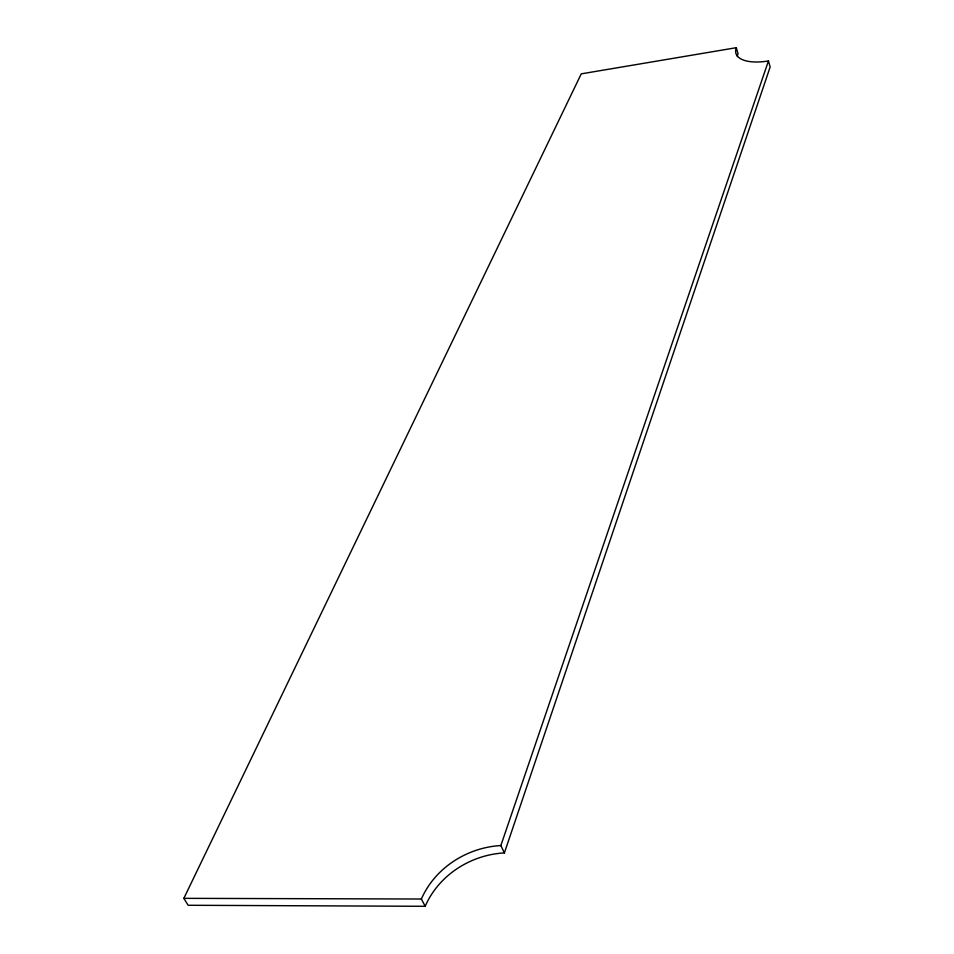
<?xml version="1.0" encoding="UTF-8"?>
<svg xmlns="http://www.w3.org/2000/svg" width="954" height="954" viewBox="0 0 954 954"><rect width="100%" height="100%" fill="white"/><g stroke="black" fill="none" stroke-linecap="round" stroke-linejoin="round"><path stroke-width="1.43" d="M504.392 852.912L770.152 66.983L768.447 60.961A41.261 17.506 -17 0 1 736.285 47.7L581.248 73.852L183.848 898.346L188.141 905.274L425.186 906.3C438.733 875.08 470.763 854.748 504.392 852.912L500.862 845.554L768.447 60.961M425.186 906.3L421.37 899.014C435.06 867.758 467.174 847.45 500.862 845.554M183.848 898.346L421.37 899.014M736.285 47.7L738.002 53.603A41.189 17.577 -16.9 0 0 737.359 56.572"/></g></svg>
